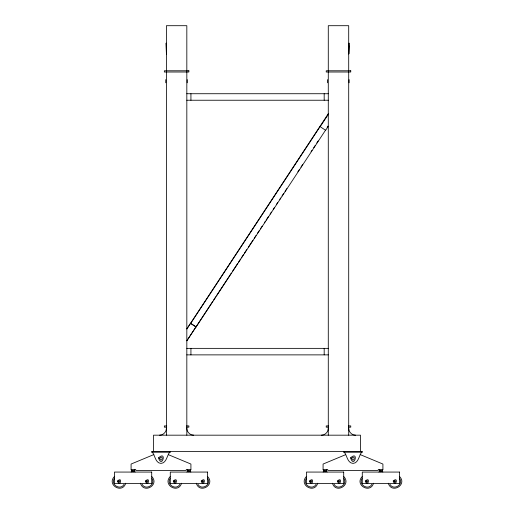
<?xml version="1.0" encoding="UTF-8"?>
<svg xmlns="http://www.w3.org/2000/svg" width="514" height="514" viewBox="0 0 514 514"><rect width="100%" height="100%" fill="white"/><g stroke="black" fill="none" stroke-linecap="round" stroke-linejoin="round"><path stroke-width="0.77" d="M166.407 428.361C166.427 432.011 163.234 435.204 159.591 435.178M328.285 428.361C328.305 432.011 325.118 435.204 321.468 435.178M114.198 478.624C110.304 484.818 120.642 490.786 124.06 484.316M125.724 483.237C122.441 494.16 106.488 484.946 114.301 476.645M170.031 478.624C166.131 484.818 176.475 490.786 179.887 484.316M181.558 483.237C178.274 494.16 162.315 484.946 170.134 476.645M306.196 478.624C302.303 484.818 312.64 490.786 316.059 484.316M317.723 483.237C314.439 494.16 298.486 484.946 306.299 476.645M362.023 478.624C358.129 484.818 368.467 490.786 371.885 484.316M373.549 483.237C370.266 494.16 354.313 484.946 362.126 476.645M169.62 452.211C166.883 455.693 166.555 463.088 160.978 463.397C155.389 463.114 155.157 455.661 152.382 452.211M361.618 452.211C358.843 455.661 358.611 463.114 353.022 463.397C347.445 463.088 347.117 455.693 344.38 452.211M190.861 469.404C190.643 472.7 187.192 472.7 186.974 469.404L190.919 469.404L190.919 464.052L168.374 454.672M382.853 469.404C382.634 472.7 379.184 472.7 378.972 469.404L382.911 469.404L382.911 464.052L360.166 454.582M328.285 113.697L186.826 328.96L190.623 323.21M212.809 301.275L186.826 340.814L196.059 326.808M213.689 299.932L215.893 296.578M216.773 295.235L231.319 273.107M232.636 271.096L237.487 263.721M238.367 262.378L240.571 259.024M241.451 257.681L243.655 254.327M244.536 252.984L246.739 249.637M248.506 246.951L252.914 240.244M254.231 238.233L255.998 235.553M257.321 233.536L259.082 230.857M260.405 228.846L262.166 226.16M264.369 222.806L265.25 221.47M266.13 220.127L268.334 216.773M270.101 214.087L271.418 212.076M273.185 209.397L274.508 207.386M276.269 204.701L277.592 202.689M279.796 199.336L280.676 197.993M282 195.982L283.76 193.303M285.084 191.292L286.844 188.606M297.863 171.843L299.187 169.826M300.947 167.146L302.707 164.461M311.086 151.72L311.966 150.377M313.726 147.698L315.05 145.687M316.81 143.001L318.134 140.99M327.142 127.279L327.906 126.123M320.19 126.47L190.623 323.499L196.059 327.058L325.625 130.029M320.19 126.72L328.285 114.442M325.625 130.318L328.285 126.283M131.141 472.07L132.239 470.606M186.968 472.07L188.066 470.606M323.133 472.07L324.238 470.606M378.959 472.07L380.064 470.606M187.61 469.404L185.13 470.561L136.872 470.561L134.392 469.404M379.608 469.404L377.128 470.561L328.87 470.561L326.39 469.404M153.834 454.582L131.089 464.052L131.089 469.404L135.028 469.404C134.816 472.7 131.366 472.7 131.147 469.404M345.626 454.672L323.081 464.052L323.081 469.404L327.026 469.404C326.808 472.7 323.357 472.7 323.139 469.404M348.877 45.72L348.768 53.938L349.012 43.067L348.768 53.848M166.407 53.848L166.157 43.067L166.407 53.938M186.826 93.728L328.285 93.728M186.826 100.236L328.285 100.236M186.826 348.363L328.285 348.363M186.826 354.872L328.285 354.872M166.729 425.926L164.351 425.926L164.351 427.16L166.729 427.16M186.505 425.926L188.882 425.926L188.882 427.16L186.505 427.16M328.607 425.926L326.229 425.926L326.229 427.16L328.607 427.16M348.383 425.926L350.76 425.926L350.76 427.16L348.383 427.16M362.543 451.6L151.457 451.6L151.457 452.211L170.552 452.211L170.552 451.6M362.543 452.211L343.448 452.211L343.448 451.6M355.521 435.178C351.872 435.204 348.685 432.011 348.704 428.361M193.643 435.178C189.994 435.204 186.8 432.011 186.826 428.361M320.794 127.112L325.021 129.888M190.623 323.242L195.455 326.409M399.699 476.645C407.512 484.946 391.559 494.16 388.276 483.237M389.94 484.316C393.358 490.786 403.696 484.818 399.802 478.624M343.866 476.645C351.685 484.946 335.726 494.16 332.442 483.237M334.113 484.316C337.525 490.786 347.869 484.818 343.969 478.624M207.701 476.645C215.514 484.946 199.56 494.16 196.277 483.237M197.941 484.316C201.359 490.786 211.697 484.818 207.804 478.624M151.874 476.645C159.687 484.946 143.734 494.16 140.45 483.237M142.115 484.316C145.533 490.786 155.87 484.818 151.977 478.624M381.761 470.606L382.859 472.07M325.934 470.606L327.032 472.07M189.762 470.606L190.867 472.07M133.936 470.606L135.041 472.07M360.487 451.6L360.487 435.178L153.513 435.178L153.513 451.6M349.102 79.644L349.102 82.799M348.704 435.178L348.704 25.7L328.285 25.7L328.285 435.178M327.624 79.644L327.624 82.799M324.18 93.728L324.18 100.236M324.18 348.363L324.18 354.872M190.932 93.728L190.932 100.236M190.932 348.363L190.932 354.872M187.224 79.644L187.224 82.799M186.826 435.178L186.826 25.7L166.407 25.7L166.407 435.178M165.746 79.644L165.746 82.799M117.481 481.027C119.807 488.448 123.206 475.765 117.481 481.027M118.284 481.245C119.357 484.593 120.886 478.881 118.284 481.245M132.503 470.94C133.242 473.253 134.302 469.301 132.503 470.94M145.398 481.027C147.724 488.448 151.122 475.765 145.398 481.027M146.201 481.245C147.274 484.593 148.803 478.881 146.201 481.245M158.498 457.884C162.077 469.019 167.166 450.033 158.498 457.884M159.681 458.199C161.544 464.136 164.262 453.984 159.681 458.199M173.308 481.027C175.634 488.448 179.033 475.765 173.308 481.027M174.111 481.245C175.184 484.593 176.72 478.881 174.111 481.245M188.33 470.94C189.075 473.253 190.129 469.301 188.33 470.94M201.225 481.027C203.55 488.448 206.949 475.765 201.225 481.027M202.028 481.245C203.101 484.593 204.63 478.881 202.028 481.245M309.473 481.027C311.805 488.448 315.204 475.765 309.473 481.027M310.276 481.245C311.356 484.593 312.885 478.881 310.276 481.245M324.495 470.94C325.24 473.253 326.3 469.301 324.495 470.94M337.39 481.027C339.715 488.448 343.114 475.765 337.39 481.027M338.193 481.245C339.266 484.593 340.795 478.881 338.193 481.245M350.542 457.884C354.114 469.019 359.202 450.033 350.542 457.884M351.679 458.199C353.542 464.136 356.26 453.984 351.679 458.199M365.306 481.027C367.632 488.448 371.031 475.765 365.306 481.027M366.109 481.245C367.182 484.593 368.711 478.881 366.109 481.245M380.328 470.94C381.067 473.253 382.127 469.301 380.328 470.94M393.216 481.027C395.549 488.448 398.948 475.765 393.216 481.027M394.02 481.245C395.099 484.593 396.628 478.881 394.02 481.245M188.882 70.784L164.351 70.784L164.351 72.011L188.882 72.011L188.882 70.784M350.76 70.784L326.229 70.784L326.229 72.011L350.76 72.011L350.76 70.784M151.714 472.07L114.461 472.07L114.461 483.616L151.714 483.616L151.714 472.07M207.54 472.07L170.295 472.07L170.295 483.616L207.54 483.616L207.54 472.07M343.705 472.07L306.46 472.07L306.46 483.616L343.705 483.616L343.705 472.07M399.539 472.07L362.286 472.07L362.286 483.616L399.539 483.616L399.539 472.07"/></g></svg>
